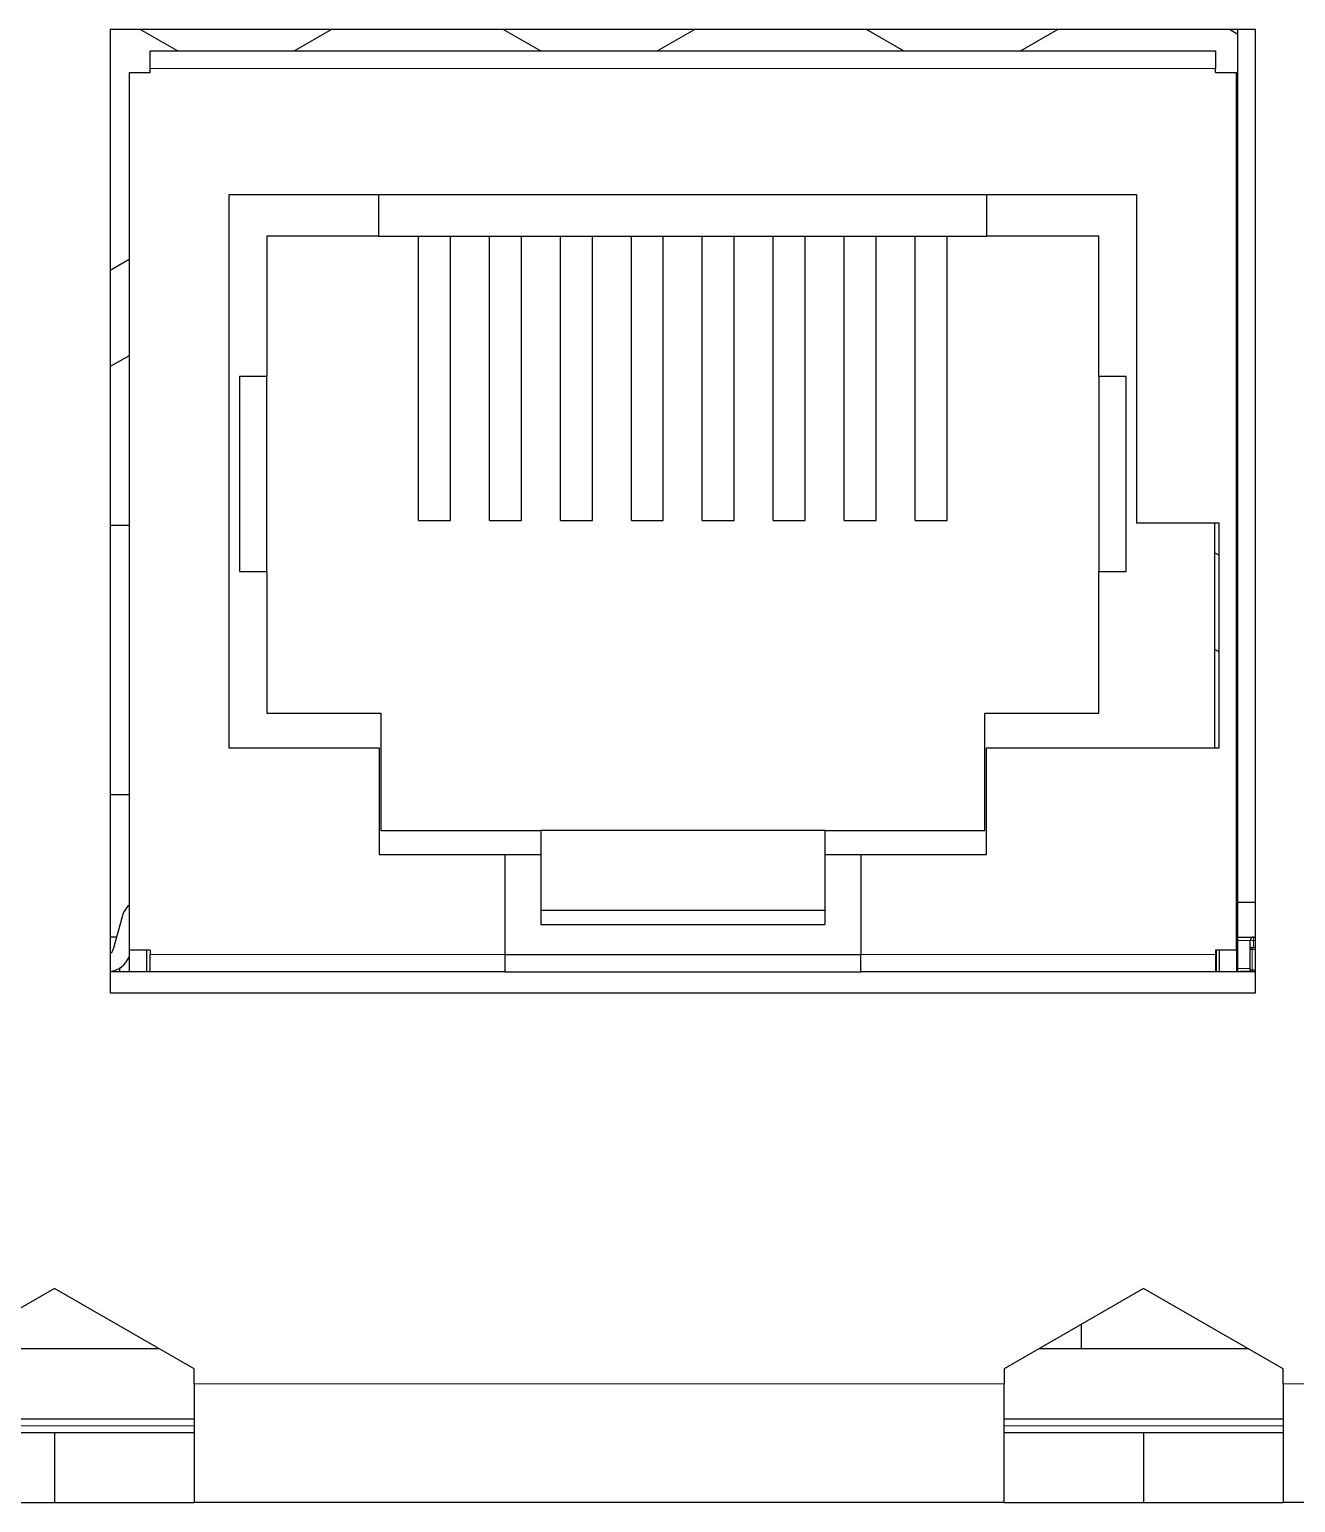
# Model space of a CAD drawing. Extents: x -260425 to 1294666, y -169889 to -2349.
# Drawn here: x 999485.5 to 999666.8, y -26686.5 to -26475.5 of the extents above; entities that cross this region are included whole.
import ezdxf

# ---------------------------------------------------------------- set-up
doc = ezdxf.new("R2010")
doc.units = 0
doc.header["$LTSCALE"] = 100
doc.layers.add('case', color=7, linetype='Continuous')

# ---------------------------------------------------------------- blocks, each defined once
blk = doc.blocks.new('АТС')
at = {"layer": 'case', "lineweight": 25}
for points in [[(1204, -7.01), (1204, -7.01), (1040, -7.01), (1040, -7.01)], [(1040, -7.01), (1040, -7.01), (1040, -145.01), (1040, -145.01)], [(1049.61, -10.08), (1049.61, -10.08), (1044.29, -7.01), (1044.29, -7.01)], [(1071.71, -7.01), (1071.71, -7.01), (1066.39, -10.08), (1066.39, -10.08)], [(1101.61, -10.08), (1101.61, -10.08), (1096.29, -7.01), (1096.29, -7.01)], [(1123.71, -7.01), (1123.71, -7.01), (1118.39, -10.08), (1118.39, -10.08)], [(1153.61, -10.08), (1153.61, -10.08), (1148.29, -7.01), (1148.29, -7.01)], [(1175.71, -7.01), (1175.71, -7.01), (1170.4, -10.08), (1170.4, -10.08)], [(1201.5, -7.71), (1201.5, -7.71), (1200.29, -7.01), (1200.29, -7.01)], [(1201.5, -132.01), (1201.5, -132.01), (1201.5, -7.01), (1201.5, -7.01)], [(1204, -145.01), (1204, -145.01), (1204, -7.01), (1204, -7.01)], [(1045.7, -10.08), (1045.7, -10.08), (1198.3, -10.08), (1198.3, -10.08)], [(1045.7, -12.58), (1045.7, -12.58), (1045.7, -10.08), (1045.7, -10.08)], [(1198.3, -10.08), (1198.3, -10.08), (1198.3, -12.58), (1198.3, -12.58)], [(1045.7, -13.18), (1045.7, -13.18), (1045.7, -12.58), (1045.7, -12.58)], [(1198.3, -13.18), (1198.3, -13.18), (1198.3, -12.58), (1198.3, -12.58)], [(1042.7, -13.18), (1042.7, -13.18), (1042.7, -138.91), (1042.7, -138.91)], [(1042.7, -13.18), (1042.7, -13.18), (1045.7, -13.18), (1045.7, -13.18)], [(1198.3, -13.18), (1198.3, -13.18), (1201.3, -13.18), (1201.3, -13.18)], [(1201.3, -138.91), (1201.3, -138.91), (1201.3, -13.18), (1201.3, -13.18)], [(1187, -30.68), (1187, -30.68), (1057, -30.68), (1057, -30.68)], [(1057, -30.68), (1057, -30.68), (1057, -109.91), (1057, -109.91)], [(1078.44, -30.68), (1078.44, -30.68), (1078.44, -36.64), (1078.44, -36.64)], [(1165.56, -36.64), (1165.56, -36.64), (1165.56, -30.68), (1165.56, -30.68)], [(1187, -77.71), (1187, -77.71), (1187, -30.68), (1187, -30.68)], [(1078.44, -36.64), (1078.44, -36.64), (1062.44, -36.64), (1062.44, -36.64)], [(1062.44, -36.64), (1062.44, -36.64), (1062.44, -56.7), (1062.44, -56.7)], [(1078.44, -36.64), (1078.44, -36.64), (1165.56, -36.64), (1165.56, -36.64)], [(1084.15, -77.33), (1084.15, -77.33), (1084.15, -36.64), (1084.15, -36.64)], [(1088.73, -77.33), (1088.73, -77.33), (1088.73, -36.64), (1088.73, -36.64)], [(1094.31, -77.33), (1094.31, -77.33), (1094.31, -36.64), (1094.31, -36.64)], [(1098.89, -77.33), (1098.89, -77.33), (1098.89, -36.64), (1098.89, -36.64)], [(1104.47, -77.33), (1104.47, -77.33), (1104.47, -36.64), (1104.47, -36.64)], [(1109.05, -77.33), (1109.05, -77.33), (1109.05, -36.64), (1109.05, -36.64)], [(1114.63, -77.33), (1114.63, -77.33), (1114.63, -36.64), (1114.63, -36.64)], [(1119.21, -77.33), (1119.21, -77.33), (1119.21, -36.64), (1119.21, -36.64)], [(1124.79, -77.33), (1124.79, -77.33), (1124.79, -36.64), (1124.79, -36.64)], [(1129.37, -77.33), (1129.37, -77.33), (1129.37, -36.64), (1129.37, -36.64)], [(1134.95, -77.33), (1134.95, -77.33), (1134.95, -36.64), (1134.95, -36.64)], [(1139.53, -77.33), (1139.53, -77.33), (1139.53, -36.64), (1139.53, -36.64)], [(1145.11, -77.33), (1145.11, -77.33), (1145.11, -36.64), (1145.11, -36.64)], [(1149.69, -77.33), (1149.69, -77.33), (1149.69, -36.64), (1149.69, -36.64)], [(1155.27, -77.33), (1155.27, -77.33), (1155.27, -36.64), (1155.27, -36.64)], [(1159.85, -77.33), (1159.85, -77.33), (1159.85, -36.64), (1159.85, -36.64)], [(1181.56, -36.64), (1181.56, -36.64), (1165.56, -36.64), (1165.56, -36.64)], [(1181.56, -56.7), (1181.56, -56.7), (1181.56, -36.64), (1181.56, -36.64)], [(1040, -41.48), (1040, -41.48), (1042.7, -39.92), (1042.7, -39.92)], [(1201.3, -38.42), (1201.3, -38.42), (1201.5, -38.31), (1201.5, -38.31)], [(1201.5, -52.13), (1201.5, -52.13), (1201.3, -52.25), (1201.3, -52.25)], [(1042.7, -53.75), (1042.7, -53.75), (1040, -55.31), (1040, -55.31)], [(1062.44, -56.7), (1062.44, -56.7), (1058.5, -56.7), (1058.5, -56.7)], [(1058.5, -56.7), (1058.5, -56.7), (1058.5, -84.64), (1058.5, -84.64)], [(1062.44, -84.64), (1062.44, -84.64), (1062.44, -56.7), (1062.44, -56.7)], [(1185.5, -56.7), (1185.5, -56.7), (1181.56, -56.7), (1181.56, -56.7)], [(1181.56, -56.7), (1181.56, -56.7), (1181.56, -84.64), (1181.56, -84.64)], [(1185.5, -84.64), (1185.5, -84.64), (1185.5, -56.7), (1185.5, -56.7)], [(1040, -78.01), (1040, -78.01), (1042.7, -78.01), (1042.7, -78.01)], [(1084.15, -77.33), (1084.15, -77.33), (1088.73, -77.33), (1088.73, -77.33)], [(1094.31, -77.33), (1094.31, -77.33), (1098.89, -77.33), (1098.89, -77.33)], [(1104.47, -77.33), (1104.47, -77.33), (1109.05, -77.33), (1109.05, -77.33)], [(1114.63, -77.33), (1114.63, -77.33), (1119.21, -77.33), (1119.21, -77.33)], [(1124.79, -77.33), (1124.79, -77.33), (1129.37, -77.33), (1129.37, -77.33)], [(1134.95, -77.33), (1134.95, -77.33), (1139.53, -77.33), (1139.53, -77.33)], [(1145.11, -77.33), (1145.11, -77.33), (1149.69, -77.33), (1149.69, -77.33)], [(1155.27, -77.33), (1155.27, -77.33), (1159.85, -77.33), (1159.85, -77.33)], [(1198.8, -77.71), (1198.8, -77.71), (1187, -77.71), (1187, -77.71)], [(1198.2, -109.91), (1198.2, -109.91), (1198.2, -77.71), (1198.2, -77.71)], [(1198.8, -109.91), (1198.8, -109.91), (1198.8, -77.71), (1198.8, -77.71)], [(1198.2, -81.98), (1198.2, -81.98), (1198.8, -82.33), (1198.8, -82.33)], [(1201.3, -83.77), (1201.3, -83.77), (1201.5, -83.88), (1201.5, -83.88)], [(1058.5, -84.64), (1058.5, -84.64), (1062.44, -84.64), (1062.44, -84.64)], [(1062.44, -84.64), (1062.44, -84.64), (1062.44, -104.96), (1062.44, -104.96)], [(1181.56, -104.96), (1181.56, -104.96), (1181.56, -84.64), (1181.56, -84.64)], [(1181.56, -84.64), (1181.56, -84.64), (1185.5, -84.64), (1185.5, -84.64)], [(1198.8, -96.15), (1198.8, -96.15), (1198.2, -95.8), (1198.2, -95.8)], [(1201.5, -97.71), (1201.5, -97.71), (1201.3, -97.59), (1201.3, -97.59)], [(1062.44, -104.96), (1062.44, -104.96), (1078.75, -104.96), (1078.75, -104.96)], [(1078.75, -104.96), (1078.75, -104.96), (1078.75, -121.73), (1078.75, -121.73)], [(1165.25, -121.73), (1165.25, -121.73), (1165.25, -104.96), (1165.25, -104.96)], [(1165.25, -104.96), (1165.25, -104.96), (1181.56, -104.96), (1181.56, -104.96)], [(1057, -109.91), (1057, -109.91), (1078.5, -109.91), (1078.5, -109.91)], [(1078.5, -109.91), (1078.5, -109.91), (1078.5, -125.21), (1078.5, -125.21)], [(1165.5, -125.21), (1165.5, -125.21), (1165.5, -109.91), (1165.5, -109.91)], [(1165.5, -109.91), (1165.5, -109.91), (1198.8, -109.91), (1198.8, -109.91)], [(1040, -116.61), (1040, -116.61), (1042.7, -116.61), (1042.7, -116.61)], [(1201.3, -116.61), (1201.3, -116.61), (1201.45, -116.61), (1201.45, -116.61)], [(1201.45, -116.61), (1201.45, -116.61), (1201.45, -141.91), (1201.45, -141.91)], [(1078.75, -121.73), (1078.75, -121.73), (1101.68, -121.73), (1101.68, -121.73)], [(1101.68, -121.73), (1101.68, -121.73), (1101.68, -125.21), (1101.68, -125.21)], [(1142.32, -121.73), (1142.32, -121.73), (1101.68, -121.73), (1101.68, -121.73)], [(1142.32, -121.73), (1142.32, -121.73), (1142.32, -125.21), (1142.32, -125.21)], [(1142.32, -121.73), (1142.32, -121.73), (1165.25, -121.73), (1165.25, -121.73)], [(1078.5, -125.21), (1078.5, -125.21), (1096.5, -125.21), (1096.5, -125.21)], [(1096.5, -125.21), (1096.5, -125.21), (1101.68, -125.21), (1101.68, -125.21)], [(1096.5, -125.21), (1096.5, -125.21), (1096.5, -139.51), (1096.5, -139.51)], [(1101.68, -125.21), (1101.68, -125.21), (1101.68, -135.2), (1101.68, -135.2)], [(1142.32, -125.21), (1142.32, -125.21), (1147.5, -125.21), (1147.5, -125.21)], [(1142.32, -125.21), (1142.32, -125.21), (1142.32, -135.2), (1142.32, -135.2)], [(1147.5, -125.21), (1147.5, -125.21), (1147.5, -139.51), (1147.5, -139.51)], [(1147.5, -125.21), (1147.5, -125.21), (1165.5, -125.21), (1165.5, -125.21)], [(1201.45, -128.34), (1201.45, -128.34), (1201.5, -128.31), (1201.5, -128.31)], [(1042.7, -132.44), (1042.21, -132.88), (1041.87, -133.46), (1041.69, -134.1)], [(1201.5, -132.01), (1201.5, -132.01), (1204, -132.01), (1204, -132.01)], [(1041.69, -134.1), (1041.69, -134.1), (1040.44, -138.77), (1040.44, -138.77)], [(1101.68, -133.16), (1101.68, -133.16), (1142.32, -133.16), (1142.32, -133.16)], [(1040.92, -137.01), (1040.92, -137.01), (1040, -137.01), (1040, -137.01)], [(1101.68, -135.2), (1101.68, -135.2), (1142.32, -135.2), (1142.32, -135.2)], [(1201.45, -137.01), (1201.45, -137.01), (1203.75, -137.01), (1203.75, -137.01)], [(1203.75, -137.01), (1203.75, -137.01), (1204, -137.01), (1204, -137.01)], [(1040, -139.36), (1040.22, -139.23), (1040.38, -139.01), (1040.44, -138.77)], [(1045.7, -138.91), (1045.7, -138.91), (1042.7, -138.91), (1042.7, -138.91)], [(1042.7, -138.91), (1042.7, -138.91), (1042.7, -142.01), (1042.7, -142.01)], [(1045.2, -138.91), (1045.2, -138.91), (1045.2, -142.01), (1045.2, -142.01)], [(1045.7, -138.91), (1045.7, -138.91), (1045.7, -139.51), (1045.7, -139.51)], [(1201.3, -138.91), (1201.3, -138.91), (1198.3, -138.91), (1198.3, -138.91)], [(1198.3, -138.91), (1198.3, -138.91), (1198.3, -139.51), (1198.3, -139.51)], [(1198.45, -141.91), (1198.45, -141.91), (1198.45, -138.91), (1198.45, -138.91)], [(1198.8, -138.91), (1198.8, -138.91), (1198.8, -142.01), (1198.8, -142.01)], [(1201.3, -138.91), (1201.3, -138.91), (1201.3, -142.01), (1201.3, -142.01)], [(1203.25, -138.81), (1203.25, -138.81), (1203.25, -137.51), (1203.25, -137.51)], [(1203.25, -141.71), (1203.25, -141.71), (1203.25, -138.81), (1203.25, -138.81)], [(1203.55, -138.51), (1203.55, -138.51), (1204, -138.51), (1204, -138.51)], [(1040, -141.97), (1041.2, -141.79), (1042.22, -140.99), (1042.7, -139.88)], [(1045.7, -142.01), (1045.7, -142.01), (1045.7, -139.51), (1045.7, -139.51)], [(1096.5, -139.51), (1096.5, -139.51), (1147.5, -139.51), (1147.5, -139.51)], [(1096.5, -139.51), (1096.5, -139.51), (1096.5, -142.01), (1096.5, -142.01)], [(1147.5, -142.01), (1147.5, -142.01), (1147.5, -139.51), (1147.5, -139.51)], [(1198.3, -139.51), (1198.3, -139.51), (1198.3, -142.01), (1198.3, -142.01)], [(1045.7, -142.01), (1045.7, -142.01), (1040, -142.01), (1040, -142.01)], [(1041.38, -142.01), (1041.38, -142.01), (1041.38, -141.45), (1041.38, -141.45)], [(1074.55, -142.01), (1074.55, -142.01), (1045.7, -142.01), (1045.7, -142.01)], [(1096.5, -142.01), (1096.5, -142.01), (1074.55, -142.01), (1074.55, -142.01)], [(1096.5, -142.01), (1096.5, -142.01), (1147.5, -142.01), (1147.5, -142.01)], [(1169.45, -142.01), (1169.45, -142.01), (1147.5, -142.01), (1147.5, -142.01)], [(1198.3, -142.01), (1198.3, -142.01), (1169.45, -142.01), (1169.45, -142.01)], [(1204, -142.01), (1204, -142.01), (1198.3, -142.01), (1198.3, -142.01)], [(1201.89, -141.91), (1201.89, -141.91), (1204.05, -141.91), (1204.05, -141.91)], [(1203.25, -141.71), (1203.25, -141.78), (1203.28, -141.85), (1203.33, -141.91)], [(1040, -145.01), (1040, -145.01), (1204, -145.01), (1204, -145.01)], [(1032, -187.34), (1032, -187.34), (1012, -198.88), (1012, -198.88)], [(1052, -198.88), (1052, -198.88), (1032, -187.34), (1032, -187.34)], [(1188, -187.34), (1188, -187.34), (1168, -198.88), (1168, -198.88)], [(1208, -198.88), (1208, -198.88), (1188, -187.34), (1188, -187.34)], [(1179.05, -192.51), (1179.05, -192.51), (1179.05, -196.01), (1179.05, -196.01)], [(1047.02, -196.01), (1047.02, -196.01), (1016.98, -196.01), (1016.98, -196.01)], [(1203.02, -196.01), (1203.02, -196.01), (1172.98, -196.01), (1172.98, -196.01)], [(1052, -201.01), (1052, -201.01), (1052, -198.88), (1052, -198.88)], [(1168, -198.88), (1168, -198.88), (1168, -201.01), (1168, -201.01)], [(1208, -201.01), (1208, -201.01), (1208, -198.88), (1208, -198.88)], [(1052, -201.01), (1052, -201.01), (1052, -218.01), (1052, -218.01)], [(1168, -218.01), (1168, -218.01), (1168, -201.01), (1168, -201.01)], [(1208, -201.01), (1208, -201.01), (1208, -218.01), (1208, -218.01)], [(1012, -206.01), (1012, -206.01), (1052, -206.01), (1052, -206.01)], [(1168, -206.01), (1168, -206.01), (1208, -206.01), (1208, -206.01)], [(1032, -208.01), (1032, -208.01), (1012, -208.01), (1012, -208.01)], [(1032, -208.01), (1032, -208.01), (1032, -218.01), (1032, -218.01)], [(1052, -208.01), (1052, -208.01), (1032, -208.01), (1032, -208.01)], [(1188, -208.01), (1188, -208.01), (1168, -208.01), (1168, -208.01)], [(1188, -208.01), (1188, -208.01), (1188, -218.01), (1188, -218.01)], [(1208, -208.01), (1208, -208.01), (1188, -208.01), (1188, -208.01)], [(1012, -218.01), (1012, -218.01), (1032, -218.01), (1032, -218.01)], [(1032, -218.01), (1032, -218.01), (1052, -218.01), (1052, -218.01)], [(1168, -218.01), (1168, -218.01), (1052, -218.01), (1052, -218.01)], [(1168, -218.01), (1168, -218.01), (1188, -218.01), (1188, -218.01)], [(1188, -218.01), (1188, -218.01), (1208, -218.01), (1208, -218.01)], [(1220, -218.01), (1220, -218.01), (1208, -218.01), (1208, -218.01)]]:
    blk.add_open_spline(points, degree=3, dxfattribs=at)
at = {"layer": 'case', "lineweight": 18}
for points in [[(1198.3, -12.58), (1198.3, -12.58), (1045.7, -12.58), (1045.7, -12.58)], [(1203.75, -137.51), (1203.75, -137.51), (1203.75, -137.01), (1203.75, -137.01)], [(1203.25, -137.51), (1203.25, -137.51), (1201.45, -137.51), (1201.45, -137.51)], [(1203.75, -137.51), (1203.75, -137.51), (1203.25, -137.51), (1203.25, -137.51)], [(1203.55, -138.81), (1203.55, -138.81), (1203.25, -138.81), (1203.25, -138.81)], [(1203.55, -138.81), (1203.55, -138.81), (1203.55, -138.51), (1203.55, -138.51)], [(1203.55, -138.81), (1203.55, -138.81), (1203.55, -141.71), (1203.55, -141.71)], [(1204, -138.81), (1204, -138.81), (1203.55, -138.81), (1203.55, -138.81)], [(1203.75, -137.51), (1203.75, -137.51), (1203.75, -138.51), (1203.75, -138.51)], [(1204, -137.51), (1204, -137.51), (1203.75, -137.51), (1203.75, -137.51)], [(1045.7, -139.51), (1045.7, -139.51), (1096.5, -139.51), (1096.5, -139.51)], [(1147.5, -139.51), (1147.5, -139.51), (1198.3, -139.51), (1198.3, -139.51)], [(1201.45, -141.51), (1201.45, -141.51), (1203.25, -141.51), (1203.25, -141.51)], [(1203.25, -141.71), (1203.25, -141.71), (1203.55, -141.71), (1203.55, -141.71)], [(1203.55, -141.71), (1203.55, -141.71), (1204, -141.71), (1204, -141.71)], [(1203.55, -141.91), (1203.55, -141.91), (1203.55, -141.71), (1203.55, -141.71)], [(1052, -201.01), (1052, -201.01), (1168, -201.01), (1168, -201.01)], [(1208, -201.01), (1208, -201.01), (1220, -201.01), (1220, -201.01)], [(1012, -207.01), (1012, -207.01), (1052, -207.01), (1052, -207.01)], [(1168, -207.01), (1168, -207.01), (1208, -207.01), (1208, -207.01)]]:
    blk.add_open_spline(points, degree=3, dxfattribs=at)
at = {"layer": 'case', "lineweight": 25}
for points in [[(1203.75, -137.01), (1203.62, -137.01), (1203.49, -137.06), (1203.4, -137.15), (1203.4, -137.15), (1203.3, -137.25), (1203.25, -137.37), (1203.25, -137.51)], [(1203.55, -138.51), (1203.47, -138.51), (1203.39, -138.54), (1203.34, -138.59), (1203.34, -138.59), (1203.28, -138.65), (1203.25, -138.73), (1203.25, -138.81)]]:
    blk.add_open_spline(points, degree=3, knots=[0, 0, 0, 0, 0.333333, 0.333333, 0.333333, 0.333333, 1, 1, 1, 1], dxfattribs=at)

msp = doc.modelspace()

# ---------------------------------------------------------------- block references
msp.add_blockref('АТС', (998457.03, -26468.52))

doc.saveas('drawing.dxf')
